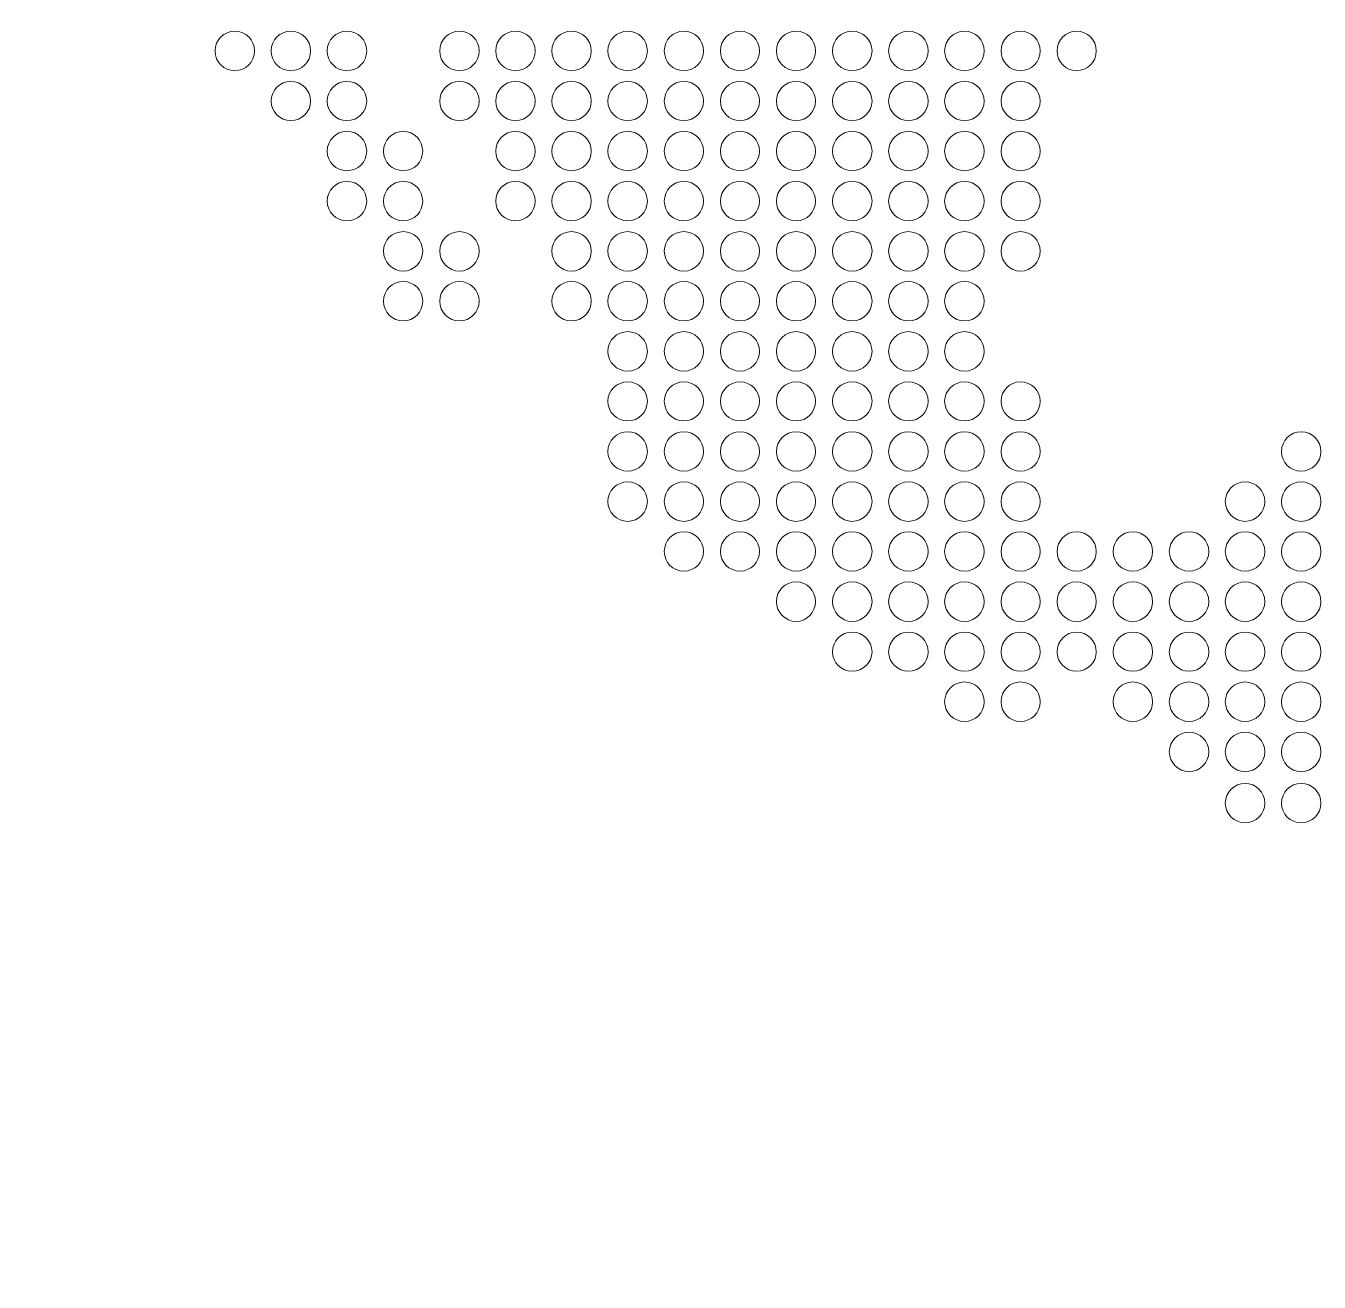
# Model space of a CAD drawing. Header units: inches. Extents: x 243 to 900, y -519 to -86.
# Drawn here: x 300.2 to 357.2, y -312.6 to -257.3 of the extents above; entities that cross this region are included whole.
import ezdxf

# ---------------------------------------------------------------- set-up
doc = ezdxf.new("R2010")
doc.units = ezdxf.units.IN
doc.header["$MEASUREMENT"] = 0
doc.layers.add('Layer 1', color=7, linetype='Continuous')

# ---------------------------------------------------------------- blocks, each defined once
blk = doc.blocks.new('block 3')
at = {"layer": 'Layer 1', "lineweight": 0}
blk.add_open_spline([(898.138, -484.267), (898.138, -494.991), (889.368, -503.763), (878.645, -503.763), (878.645, -503.763), (266.12, -503.763), (266.12, -503.763), (255.397, -503.763), (246.624, -494.991), (246.624, -484.267), (246.624, -484.267), (246.624, -108.507), (246.624, -108.507), (246.624, -97.783), (255.397, -89.011), (266.12, -89.011), (266.12, -89.011), (878.645, -89.011), (878.645, -89.011), (889.368, -89.011), (898.138, -97.783), (898.138, -108.507), (898.138, -108.507), (898.138, -484.267), (898.138, -484.267)], degree=3, knots=[0, 0, 0, 0, 1, 1, 1, 2, 2, 2, 3, 3, 3, 4, 4, 4, 5, 5, 5, 6, 6, 6, 7, 7, 7, 8, 8, 8, 8], dxfattribs=at)
blk = doc.blocks.new('block 2')
at = {"layer": 'Layer 1'}
blk.add_blockref('block 3', (0, 0), dxfattribs=at)
blk = doc.blocks.new('block 59')
at = {"layer": 'Layer 1', "lineweight": 0}
for points in [[(310.309, -258.357), (310.309, -258.844), (309.91, -259.226), (309.439, -259.226), (308.966, -259.226), (308.567, -258.844), (308.567, -258.357), (308.567, -257.869), (308.966, -257.488), (309.439, -257.488), (309.91, -257.488), (310.309, -257.869), (310.309, -258.357)], [(312.778, -258.357), (312.778, -258.844), (312.397, -259.226), (311.908, -259.226), (311.435, -259.226), (311.039, -258.844), (311.039, -258.357), (311.039, -257.869), (311.435, -257.488), (311.908, -257.488), (312.397, -257.488), (312.778, -257.869), (312.778, -258.357)], [(315.253, -258.357), (315.253, -258.844), (314.869, -259.226), (314.38, -259.226), (313.907, -259.226), (313.511, -258.844), (313.511, -258.357), (313.511, -257.869), (313.907, -257.488), (314.38, -257.488), (314.869, -257.488), (315.253, -257.869), (315.253, -258.357)], [(320.21, -258.357), (320.21, -258.844), (319.814, -259.226), (319.34, -259.226), (318.854, -259.226), (318.473, -258.844), (318.473, -258.357), (318.473, -257.869), (318.854, -257.488), (319.34, -257.488), (319.814, -257.488), (320.21, -257.869), (320.21, -258.357)], [(322.682, -258.357), (322.682, -258.844), (322.283, -259.226), (321.812, -259.226), (321.326, -259.226), (320.943, -258.844), (320.943, -258.357), (320.943, -257.869), (321.326, -257.488), (321.812, -257.488), (322.283, -257.488), (322.682, -257.869), (322.682, -258.357)], [(325.152, -258.357), (325.152, -258.844), (324.758, -259.226), (324.287, -259.226), (323.809, -259.226), (323.415, -258.844), (323.415, -258.357), (323.415, -257.869), (323.809, -257.488), (324.287, -257.488), (324.758, -257.488), (325.152, -257.869), (325.152, -258.357)], [(327.626, -258.357), (327.626, -258.844), (327.245, -259.226), (326.756, -259.226), (326.283, -259.226), (325.886, -258.844), (325.886, -258.357), (325.886, -257.869), (326.283, -257.488), (326.756, -257.488), (327.245, -257.488), (327.626, -257.869), (327.626, -258.357)], [(330.098, -258.357), (330.098, -258.844), (329.717, -259.226), (329.228, -259.226), (328.755, -259.226), (328.374, -258.844), (328.374, -258.357), (328.374, -257.869), (328.755, -257.488), (329.228, -257.488), (329.717, -257.488), (330.098, -257.869), (330.098, -258.357)], [(332.57, -258.357), (332.57, -258.844), (332.187, -259.226), (331.716, -259.226), (331.227, -259.226), (330.844, -258.844), (330.844, -258.357), (330.844, -257.869), (331.227, -257.488), (331.716, -257.488), (332.187, -257.488), (332.57, -257.869), (332.57, -258.357)], [(335.039, -258.357), (335.039, -258.844), (334.662, -259.226), (334.186, -259.226), (333.696, -259.226), (333.318, -258.844), (333.318, -258.357), (333.318, -257.869), (333.696, -257.488), (334.186, -257.488), (334.662, -257.488), (335.039, -257.869), (335.039, -258.357)], [(337.533, -258.357), (337.533, -258.844), (337.131, -259.226), (336.66, -259.226), (336.171, -259.226), (335.79, -258.844), (335.79, -258.357), (335.79, -257.869), (336.171, -257.488), (336.66, -257.488), (337.131, -257.488), (337.533, -257.869), (337.533, -258.357)], [(340.002, -258.357), (340.002, -258.844), (339.619, -259.226), (339.129, -259.226), (338.659, -259.226), (338.262, -258.844), (338.262, -258.357), (338.262, -257.869), (338.659, -257.488), (339.129, -257.488), (339.619, -257.488), (340.002, -257.869), (340.002, -258.357)], [(342.474, -258.357), (342.474, -258.844), (342.091, -259.226), (341.604, -259.226), (341.131, -259.226), (340.732, -258.844), (340.732, -258.357), (340.732, -257.869), (341.131, -257.488), (341.604, -257.488), (342.091, -257.488), (342.474, -257.869), (342.474, -258.357)], [(344.943, -258.357), (344.943, -258.844), (344.563, -259.226), (344.073, -259.226), (343.603, -259.226), (343.22, -258.844), (343.22, -258.357), (343.22, -257.869), (343.603, -257.488), (344.073, -257.488), (344.563, -257.488), (344.943, -257.869), (344.943, -258.357)], [(347.418, -258.357), (347.418, -258.844), (347.035, -259.226), (346.548, -259.226), (346.075, -259.226), (345.692, -258.844), (345.692, -258.357), (345.692, -257.869), (346.075, -257.488), (346.548, -257.488), (347.035, -257.488), (347.418, -257.869), (347.418, -258.357)]]:
    blk.add_open_spline(points, degree=3, knots=[0, 0, 0, 0, 1, 1, 1, 2, 2, 2, 3, 3, 3, 4, 4, 4, 4], dxfattribs=at)
blk = doc.blocks.new('block 60')
at = {"layer": 'Layer 1', "lineweight": 0}
for points in [[(312.778, -260.568), (312.778, -261.041), (312.397, -261.425), (311.908, -261.425), (311.435, -261.425), (311.039, -261.041), (311.039, -260.568), (311.039, -260.082), (311.435, -259.699), (311.908, -259.699), (312.397, -259.699), (312.778, -260.082), (312.778, -260.568)], [(315.253, -260.568), (315.253, -261.041), (314.869, -261.425), (314.38, -261.425), (313.907, -261.425), (313.511, -261.041), (313.511, -260.568), (313.511, -260.082), (313.907, -259.699), (314.38, -259.699), (314.869, -259.699), (315.253, -260.082), (315.253, -260.568)], [(320.21, -260.568), (320.21, -261.041), (319.814, -261.425), (319.34, -261.425), (318.854, -261.425), (318.473, -261.041), (318.473, -260.568), (318.473, -260.082), (318.854, -259.699), (319.34, -259.699), (319.814, -259.699), (320.21, -260.082), (320.21, -260.568)], [(322.682, -260.568), (322.682, -261.041), (322.283, -261.425), (321.812, -261.425), (321.326, -261.425), (320.943, -261.041), (320.943, -260.568), (320.943, -260.082), (321.326, -259.699), (321.812, -259.699), (322.283, -259.699), (322.682, -260.082), (322.682, -260.568)], [(325.152, -260.568), (325.152, -261.041), (324.758, -261.425), (324.287, -261.425), (323.809, -261.425), (323.415, -261.041), (323.415, -260.568), (323.415, -260.082), (323.809, -259.699), (324.287, -259.699), (324.758, -259.699), (325.152, -260.082), (325.152, -260.568)], [(327.626, -260.568), (327.626, -261.041), (327.245, -261.425), (326.756, -261.425), (326.283, -261.425), (325.886, -261.041), (325.886, -260.568), (325.886, -260.082), (326.283, -259.699), (326.756, -259.699), (327.245, -259.699), (327.626, -260.082), (327.626, -260.568)], [(330.098, -260.568), (330.098, -261.041), (329.717, -261.425), (329.228, -261.425), (328.755, -261.425), (328.374, -261.041), (328.374, -260.568), (328.374, -260.082), (328.755, -259.699), (329.228, -259.699), (329.717, -259.699), (330.098, -260.082), (330.098, -260.568)], [(332.57, -260.568), (332.57, -261.041), (332.187, -261.425), (331.716, -261.425), (331.227, -261.425), (330.844, -261.041), (330.844, -260.568), (330.844, -260.082), (331.227, -259.699), (331.716, -259.699), (332.187, -259.699), (332.57, -260.082), (332.57, -260.568)], [(335.039, -260.568), (335.039, -261.041), (334.662, -261.425), (334.186, -261.425), (333.696, -261.425), (333.318, -261.041), (333.318, -260.568), (333.318, -260.082), (333.696, -259.699), (334.186, -259.699), (334.662, -259.699), (335.039, -260.082), (335.039, -260.568)], [(337.533, -260.568), (337.533, -261.041), (337.131, -261.425), (336.66, -261.425), (336.171, -261.425), (335.79, -261.041), (335.79, -260.568), (335.79, -260.082), (336.171, -259.699), (336.66, -259.699), (337.131, -259.699), (337.533, -260.082), (337.533, -260.568)], [(340.002, -260.568), (340.002, -261.041), (339.619, -261.425), (339.129, -261.425), (338.659, -261.425), (338.262, -261.041), (338.262, -260.568), (338.262, -260.082), (338.659, -259.699), (339.129, -259.699), (339.619, -259.699), (340.002, -260.082), (340.002, -260.568)], [(342.474, -260.568), (342.474, -261.041), (342.091, -261.425), (341.604, -261.425), (341.131, -261.425), (340.732, -261.041), (340.732, -260.568), (340.732, -260.082), (341.131, -259.699), (341.604, -259.699), (342.091, -259.699), (342.474, -260.082), (342.474, -260.568)], [(344.943, -260.568), (344.943, -261.041), (344.563, -261.425), (344.073, -261.425), (343.603, -261.425), (343.22, -261.041), (343.22, -260.568), (343.22, -260.082), (343.603, -259.699), (344.073, -259.699), (344.563, -259.699), (344.943, -260.082), (344.943, -260.568)]]:
    blk.add_open_spline(points, degree=3, knots=[0, 0, 0, 0, 1, 1, 1, 2, 2, 2, 3, 3, 3, 4, 4, 4, 4], dxfattribs=at)
blk = doc.blocks.new('block 61')
at = {"layer": 'Layer 1', "lineweight": 0}
for points in [[(315.253, -262.768), (315.253, -263.255), (314.869, -263.637), (314.38, -263.637), (313.907, -263.637), (313.511, -263.255), (313.511, -262.768), (313.511, -262.294), (313.907, -261.898), (314.38, -261.898), (314.869, -261.898), (315.253, -262.294), (315.253, -262.768)], [(317.722, -262.768), (317.722, -263.255), (317.339, -263.637), (316.871, -263.637), (316.379, -263.637), (315.998, -263.255), (315.998, -262.768), (315.998, -262.294), (316.379, -261.898), (316.871, -261.898), (317.339, -261.898), (317.722, -262.294), (317.722, -262.768)], [(322.682, -262.768), (322.682, -263.255), (322.283, -263.637), (321.812, -263.637), (321.326, -263.637), (320.943, -263.255), (320.943, -262.768), (320.943, -262.294), (321.326, -261.898), (321.812, -261.898), (322.283, -261.898), (322.682, -262.294), (322.682, -262.768)], [(325.152, -262.768), (325.152, -263.255), (324.758, -263.637), (324.287, -263.637), (323.809, -263.637), (323.415, -263.255), (323.415, -262.768), (323.415, -262.294), (323.809, -261.898), (324.287, -261.898), (324.758, -261.898), (325.152, -262.294), (325.152, -262.768)], [(327.626, -262.768), (327.626, -263.255), (327.245, -263.637), (326.756, -263.637), (326.283, -263.637), (325.886, -263.255), (325.886, -262.768), (325.886, -262.294), (326.283, -261.898), (326.756, -261.898), (327.245, -261.898), (327.626, -262.294), (327.626, -262.768)], [(330.098, -262.768), (330.098, -263.255), (329.717, -263.637), (329.228, -263.637), (328.755, -263.637), (328.374, -263.255), (328.374, -262.768), (328.374, -262.294), (328.755, -261.898), (329.228, -261.898), (329.717, -261.898), (330.098, -262.294), (330.098, -262.768)], [(332.57, -262.768), (332.57, -263.255), (332.187, -263.637), (331.716, -263.637), (331.227, -263.637), (330.844, -263.255), (330.844, -262.768), (330.844, -262.294), (331.227, -261.898), (331.716, -261.898), (332.187, -261.898), (332.57, -262.294), (332.57, -262.768)], [(335.039, -262.768), (335.039, -263.255), (334.662, -263.637), (334.186, -263.637), (333.696, -263.637), (333.318, -263.255), (333.318, -262.768), (333.318, -262.294), (333.696, -261.898), (334.186, -261.898), (334.662, -261.898), (335.039, -262.294), (335.039, -262.768)], [(337.533, -262.768), (337.533, -263.255), (337.131, -263.637), (336.66, -263.637), (336.171, -263.637), (335.79, -263.255), (335.79, -262.768), (335.79, -262.294), (336.171, -261.898), (336.66, -261.898), (337.131, -261.898), (337.533, -262.294), (337.533, -262.768)], [(340.002, -262.768), (340.002, -263.255), (339.619, -263.637), (339.129, -263.637), (338.659, -263.637), (338.262, -263.255), (338.262, -262.768), (338.262, -262.294), (338.659, -261.898), (339.129, -261.898), (339.619, -261.898), (340.002, -262.294), (340.002, -262.768)], [(342.474, -262.768), (342.474, -263.255), (342.091, -263.637), (341.604, -263.637), (341.131, -263.637), (340.732, -263.255), (340.732, -262.768), (340.732, -262.294), (341.131, -261.898), (341.604, -261.898), (342.091, -261.898), (342.474, -262.294), (342.474, -262.768)], [(344.943, -262.768), (344.943, -263.255), (344.563, -263.637), (344.073, -263.637), (343.603, -263.637), (343.22, -263.255), (343.22, -262.768), (343.22, -262.294), (343.603, -261.898), (344.073, -261.898), (344.563, -261.898), (344.943, -262.294), (344.943, -262.768)]]:
    blk.add_open_spline(points, degree=3, knots=[0, 0, 0, 0, 1, 1, 1, 2, 2, 2, 3, 3, 3, 4, 4, 4, 4], dxfattribs=at)
blk = doc.blocks.new('block 62')
at = {"layer": 'Layer 1', "lineweight": 0}
for points in [[(315.253, -264.979), (315.253, -265.454), (314.869, -265.849), (314.38, -265.849), (313.907, -265.849), (313.511, -265.454), (313.511, -264.979), (313.511, -264.49), (313.907, -264.11), (314.38, -264.11), (314.869, -264.11), (315.253, -264.49), (315.253, -264.979)], [(317.722, -264.979), (317.722, -265.454), (317.339, -265.849), (316.871, -265.849), (316.379, -265.849), (315.998, -265.454), (315.998, -264.979), (315.998, -264.49), (316.379, -264.11), (316.871, -264.11), (317.339, -264.11), (317.722, -264.49), (317.722, -264.979)], [(322.682, -264.979), (322.682, -265.454), (322.283, -265.849), (321.812, -265.849), (321.326, -265.849), (320.943, -265.454), (320.943, -264.979), (320.943, -264.49), (321.326, -264.11), (321.812, -264.11), (322.283, -264.11), (322.682, -264.49), (322.682, -264.979)], [(325.152, -264.979), (325.152, -265.454), (324.758, -265.849), (324.287, -265.849), (323.809, -265.849), (323.415, -265.454), (323.415, -264.979), (323.415, -264.49), (323.809, -264.11), (324.287, -264.11), (324.758, -264.11), (325.152, -264.49), (325.152, -264.979)], [(327.626, -264.979), (327.626, -265.454), (327.245, -265.849), (326.756, -265.849), (326.283, -265.849), (325.886, -265.454), (325.886, -264.979), (325.886, -264.49), (326.283, -264.11), (326.756, -264.11), (327.245, -264.11), (327.626, -264.49), (327.626, -264.979)], [(330.098, -264.979), (330.098, -265.454), (329.717, -265.849), (329.228, -265.849), (328.755, -265.849), (328.374, -265.454), (328.374, -264.979), (328.374, -264.49), (328.755, -264.11), (329.228, -264.11), (329.717, -264.11), (330.098, -264.49), (330.098, -264.979)], [(332.57, -264.979), (332.57, -265.454), (332.187, -265.849), (331.716, -265.849), (331.227, -265.849), (330.844, -265.454), (330.844, -264.979), (330.844, -264.49), (331.227, -264.11), (331.716, -264.11), (332.187, -264.11), (332.57, -264.49), (332.57, -264.979)], [(335.039, -264.979), (335.039, -265.454), (334.662, -265.849), (334.186, -265.849), (333.696, -265.849), (333.318, -265.454), (333.318, -264.979), (333.318, -264.49), (333.696, -264.11), (334.186, -264.11), (334.662, -264.11), (335.039, -264.49), (335.039, -264.979)], [(337.533, -264.979), (337.533, -265.454), (337.131, -265.849), (336.66, -265.849), (336.171, -265.849), (335.79, -265.454), (335.79, -264.979), (335.79, -264.49), (336.171, -264.11), (336.66, -264.11), (337.131, -264.11), (337.533, -264.49), (337.533, -264.979)], [(340.002, -264.979), (340.002, -265.454), (339.619, -265.849), (339.129, -265.849), (338.659, -265.849), (338.262, -265.454), (338.262, -264.979), (338.262, -264.49), (338.659, -264.11), (339.129, -264.11), (339.619, -264.11), (340.002, -264.49), (340.002, -264.979)], [(342.474, -264.979), (342.474, -265.454), (342.091, -265.849), (341.604, -265.849), (341.131, -265.849), (340.732, -265.454), (340.732, -264.979), (340.732, -264.49), (341.131, -264.11), (341.604, -264.11), (342.091, -264.11), (342.474, -264.49), (342.474, -264.979)], [(344.943, -264.979), (344.943, -265.454), (344.563, -265.849), (344.073, -265.849), (343.603, -265.849), (343.22, -265.454), (343.22, -264.979), (343.22, -264.49), (343.603, -264.11), (344.073, -264.11), (344.563, -264.11), (344.943, -264.49), (344.943, -264.979)]]:
    blk.add_open_spline(points, degree=3, knots=[0, 0, 0, 0, 1, 1, 1, 2, 2, 2, 3, 3, 3, 4, 4, 4, 4], dxfattribs=at)
blk = doc.blocks.new('block 63')
at = {"layer": 'Layer 1', "lineweight": 0}
for points in [[(317.722, -267.175), (317.722, -267.664), (317.339, -268.061), (316.871, -268.061), (316.379, -268.061), (315.998, -267.664), (315.998, -267.175), (315.998, -266.703), (316.379, -266.322), (316.871, -266.322), (317.339, -266.322), (317.722, -266.703), (317.722, -267.175)], [(320.21, -267.175), (320.21, -267.664), (319.814, -268.061), (319.34, -268.061), (318.854, -268.061), (318.473, -267.664), (318.473, -267.175), (318.473, -266.703), (318.854, -266.322), (319.34, -266.322), (319.814, -266.322), (320.21, -266.703), (320.21, -267.175)], [(325.152, -267.175), (325.152, -267.664), (324.758, -268.061), (324.287, -268.061), (323.809, -268.061), (323.415, -267.664), (323.415, -267.175), (323.415, -266.703), (323.809, -266.322), (324.287, -266.322), (324.758, -266.322), (325.152, -266.703), (325.152, -267.175)], [(327.626, -267.175), (327.626, -267.664), (327.245, -268.061), (326.756, -268.061), (326.283, -268.061), (325.886, -267.664), (325.886, -267.175), (325.886, -266.703), (326.283, -266.322), (326.756, -266.322), (327.245, -266.322), (327.626, -266.703), (327.626, -267.175)], [(330.098, -267.175), (330.098, -267.664), (329.717, -268.061), (329.228, -268.061), (328.755, -268.061), (328.374, -267.664), (328.374, -267.175), (328.374, -266.703), (328.755, -266.322), (329.228, -266.322), (329.717, -266.322), (330.098, -266.703), (330.098, -267.175)], [(332.57, -267.175), (332.57, -267.664), (332.187, -268.061), (331.716, -268.061), (331.227, -268.061), (330.844, -267.664), (330.844, -267.175), (330.844, -266.703), (331.227, -266.322), (331.716, -266.322), (332.187, -266.322), (332.57, -266.703), (332.57, -267.175)], [(335.039, -267.175), (335.039, -267.664), (334.662, -268.061), (334.186, -268.061), (333.696, -268.061), (333.318, -267.664), (333.318, -267.175), (333.318, -266.703), (333.696, -266.322), (334.186, -266.322), (334.662, -266.322), (335.039, -266.703), (335.039, -267.175)], [(337.533, -267.175), (337.533, -267.664), (337.131, -268.061), (336.66, -268.061), (336.171, -268.061), (335.79, -267.664), (335.79, -267.175), (335.79, -266.703), (336.171, -266.322), (336.66, -266.322), (337.131, -266.322), (337.533, -266.703), (337.533, -267.175)], [(340.002, -267.175), (340.002, -267.664), (339.619, -268.061), (339.129, -268.061), (338.659, -268.061), (338.262, -267.664), (338.262, -267.175), (338.262, -266.703), (338.659, -266.322), (339.129, -266.322), (339.619, -266.322), (340.002, -266.703), (340.002, -267.175)], [(342.474, -267.175), (342.474, -267.664), (342.091, -268.061), (341.604, -268.061), (341.131, -268.061), (340.732, -267.664), (340.732, -267.175), (340.732, -266.703), (341.131, -266.322), (341.604, -266.322), (342.091, -266.322), (342.474, -266.703), (342.474, -267.175)], [(344.943, -267.175), (344.943, -267.664), (344.563, -268.061), (344.073, -268.061), (343.603, -268.061), (343.22, -267.664), (343.22, -267.175), (343.22, -266.703), (343.603, -266.322), (344.073, -266.322), (344.563, -266.322), (344.943, -266.703), (344.943, -267.175)]]:
    blk.add_open_spline(points, degree=3, knots=[0, 0, 0, 0, 1, 1, 1, 2, 2, 2, 3, 3, 3, 4, 4, 4, 4], dxfattribs=at)
blk = doc.blocks.new('block 64')
at = {"layer": 'Layer 1', "lineweight": 0}
for points in [[(317.722, -269.389), (317.722, -269.877), (317.339, -270.259), (316.871, -270.259), (316.379, -270.259), (315.998, -269.877), (315.998, -269.389), (315.998, -268.915), (316.379, -268.519), (316.871, -268.519), (317.339, -268.519), (317.722, -268.915), (317.722, -269.389)], [(320.21, -269.389), (320.21, -269.877), (319.814, -270.259), (319.34, -270.259), (318.854, -270.259), (318.473, -269.877), (318.473, -269.389), (318.473, -268.915), (318.854, -268.519), (319.34, -268.519), (319.814, -268.519), (320.21, -268.915), (320.21, -269.389)], [(325.152, -269.389), (325.152, -269.877), (324.758, -270.259), (324.287, -270.259), (323.809, -270.259), (323.415, -269.877), (323.415, -269.389), (323.415, -268.915), (323.809, -268.519), (324.287, -268.519), (324.758, -268.519), (325.152, -268.915), (325.152, -269.389)], [(327.626, -269.389), (327.626, -269.877), (327.245, -270.259), (326.756, -270.259), (326.283, -270.259), (325.886, -269.877), (325.886, -269.389), (325.886, -268.915), (326.283, -268.519), (326.756, -268.519), (327.245, -268.519), (327.626, -268.915), (327.626, -269.389)], [(330.098, -269.389), (330.098, -269.877), (329.717, -270.259), (329.228, -270.259), (328.755, -270.259), (328.374, -269.877), (328.374, -269.389), (328.374, -268.915), (328.755, -268.519), (329.228, -268.519), (329.717, -268.519), (330.098, -268.915), (330.098, -269.389)], [(332.57, -269.389), (332.57, -269.877), (332.187, -270.259), (331.716, -270.259), (331.227, -270.259), (330.844, -269.877), (330.844, -269.389), (330.844, -268.915), (331.227, -268.519), (331.716, -268.519), (332.187, -268.519), (332.57, -268.915), (332.57, -269.389)], [(335.039, -269.389), (335.039, -269.877), (334.662, -270.259), (334.186, -270.259), (333.696, -270.259), (333.318, -269.877), (333.318, -269.389), (333.318, -268.915), (333.696, -268.519), (334.186, -268.519), (334.662, -268.519), (335.039, -268.915), (335.039, -269.389)], [(337.533, -269.389), (337.533, -269.877), (337.131, -270.259), (336.66, -270.259), (336.171, -270.259), (335.79, -269.877), (335.79, -269.389), (335.79, -268.915), (336.171, -268.519), (336.66, -268.519), (337.131, -268.519), (337.533, -268.915), (337.533, -269.389)], [(340.002, -269.389), (340.002, -269.877), (339.619, -270.259), (339.129, -270.259), (338.659, -270.259), (338.262, -269.877), (338.262, -269.389), (338.262, -268.915), (338.659, -268.519), (339.129, -268.519), (339.619, -268.519), (340.002, -268.915), (340.002, -269.389)], [(342.474, -269.389), (342.474, -269.877), (342.091, -270.259), (341.604, -270.259), (341.131, -270.259), (340.732, -269.877), (340.732, -269.389), (340.732, -268.915), (341.131, -268.519), (341.604, -268.519), (342.091, -268.519), (342.474, -268.915), (342.474, -269.389)]]:
    blk.add_open_spline(points, degree=3, knots=[0, 0, 0, 0, 1, 1, 1, 2, 2, 2, 3, 3, 3, 4, 4, 4, 4], dxfattribs=at)
blk = doc.blocks.new('block 65')
at = {"layer": 'Layer 1', "lineweight": 0}
for points in [[(327.626, -271.601), (327.626, -272.075), (327.245, -272.472), (326.756, -272.472), (326.283, -272.472), (325.886, -272.075), (325.886, -271.601), (325.886, -271.113), (326.283, -270.732), (326.756, -270.732), (327.245, -270.732), (327.626, -271.113), (327.626, -271.601)], [(330.098, -271.601), (330.098, -272.075), (329.717, -272.472), (329.228, -272.472), (328.755, -272.472), (328.374, -272.075), (328.374, -271.601), (328.374, -271.113), (328.755, -270.732), (329.228, -270.732), (329.717, -270.732), (330.098, -271.113), (330.098, -271.601)], [(332.57, -271.601), (332.57, -272.075), (332.187, -272.472), (331.716, -272.472), (331.227, -272.472), (330.844, -272.075), (330.844, -271.601), (330.844, -271.113), (331.227, -270.732), (331.716, -270.732), (332.187, -270.732), (332.57, -271.113), (332.57, -271.601)], [(335.039, -271.601), (335.039, -272.075), (334.662, -272.472), (334.186, -272.472), (333.696, -272.472), (333.318, -272.075), (333.318, -271.601), (333.318, -271.113), (333.696, -270.732), (334.186, -270.732), (334.662, -270.732), (335.039, -271.113), (335.039, -271.601)], [(337.533, -271.601), (337.533, -272.075), (337.131, -272.472), (336.66, -272.472), (336.171, -272.472), (335.79, -272.075), (335.79, -271.601), (335.79, -271.113), (336.171, -270.732), (336.66, -270.732), (337.131, -270.732), (337.533, -271.113), (337.533, -271.601)], [(340.002, -271.601), (340.002, -272.075), (339.619, -272.472), (339.129, -272.472), (338.659, -272.472), (338.262, -272.075), (338.262, -271.601), (338.262, -271.113), (338.659, -270.732), (339.129, -270.732), (339.619, -270.732), (340.002, -271.113), (340.002, -271.601)], [(342.474, -271.601), (342.474, -272.075), (342.091, -272.472), (341.604, -272.472), (341.131, -272.472), (340.732, -272.075), (340.732, -271.601), (340.732, -271.113), (341.131, -270.732), (341.604, -270.732), (342.091, -270.732), (342.474, -271.113), (342.474, -271.601)]]:
    blk.add_open_spline(points, degree=3, knots=[0, 0, 0, 0, 1, 1, 1, 2, 2, 2, 3, 3, 3, 4, 4, 4, 4], dxfattribs=at)
blk = doc.blocks.new('block 66')
at = {"layer": 'Layer 1', "lineweight": 0}
for points in [[(327.626, -273.798), (327.626, -274.287), (327.245, -274.668), (326.756, -274.668), (326.283, -274.668), (325.886, -274.287), (325.886, -273.798), (325.886, -273.325), (326.283, -272.944), (326.756, -272.944), (327.245, -272.944), (327.626, -273.325), (327.626, -273.798)], [(330.098, -273.798), (330.098, -274.287), (329.717, -274.668), (329.228, -274.668), (328.755, -274.668), (328.374, -274.287), (328.374, -273.798), (328.374, -273.325), (328.755, -272.944), (329.228, -272.944), (329.717, -272.944), (330.098, -273.325), (330.098, -273.798)], [(332.57, -273.798), (332.57, -274.287), (332.187, -274.668), (331.716, -274.668), (331.227, -274.668), (330.844, -274.287), (330.844, -273.798), (330.844, -273.325), (331.227, -272.944), (331.716, -272.944), (332.187, -272.944), (332.57, -273.325), (332.57, -273.798)], [(335.039, -273.798), (335.039, -274.287), (334.662, -274.668), (334.186, -274.668), (333.696, -274.668), (333.318, -274.287), (333.318, -273.798), (333.318, -273.325), (333.696, -272.944), (334.186, -272.944), (334.662, -272.944), (335.039, -273.325), (335.039, -273.798)], [(337.533, -273.798), (337.533, -274.287), (337.131, -274.668), (336.66, -274.668), (336.171, -274.668), (335.79, -274.287), (335.79, -273.798), (335.79, -273.325), (336.171, -272.944), (336.66, -272.944), (337.131, -272.944), (337.533, -273.325), (337.533, -273.798)], [(340.002, -273.798), (340.002, -274.287), (339.619, -274.668), (339.129, -274.668), (338.659, -274.668), (338.262, -274.287), (338.262, -273.798), (338.262, -273.325), (338.659, -272.944), (339.129, -272.944), (339.619, -272.944), (340.002, -273.325), (340.002, -273.798)], [(342.474, -273.798), (342.474, -274.287), (342.091, -274.668), (341.604, -274.668), (341.131, -274.668), (340.732, -274.287), (340.732, -273.798), (340.732, -273.325), (341.131, -272.944), (341.604, -272.944), (342.091, -272.944), (342.474, -273.325), (342.474, -273.798)], [(344.943, -273.798), (344.943, -274.287), (344.563, -274.668), (344.073, -274.668), (343.603, -274.668), (343.22, -274.287), (343.22, -273.798), (343.22, -273.325), (343.603, -272.944), (344.073, -272.944), (344.563, -272.944), (344.943, -273.325), (344.943, -273.798)]]:
    blk.add_open_spline(points, degree=3, knots=[0, 0, 0, 0, 1, 1, 1, 2, 2, 2, 3, 3, 3, 4, 4, 4, 4], dxfattribs=at)
blk = doc.blocks.new('block 67')
at = {"layer": 'Layer 1', "lineweight": 0}
for points in [[(327.626, -276.013), (327.626, -276.498), (327.245, -276.882), (326.756, -276.882), (326.283, -276.882), (325.886, -276.498), (325.886, -276.013), (325.886, -275.539), (326.283, -275.142), (326.756, -275.142), (327.245, -275.142), (327.626, -275.539), (327.626, -276.013)], [(330.098, -276.013), (330.098, -276.498), (329.717, -276.882), (329.228, -276.882), (328.755, -276.882), (328.374, -276.498), (328.374, -276.013), (328.374, -275.539), (328.755, -275.142), (329.228, -275.142), (329.717, -275.142), (330.098, -275.539), (330.098, -276.013)], [(332.57, -276.013), (332.57, -276.498), (332.187, -276.882), (331.716, -276.882), (331.227, -276.882), (330.844, -276.498), (330.844, -276.013), (330.844, -275.539), (331.227, -275.142), (331.716, -275.142), (332.187, -275.142), (332.57, -275.539), (332.57, -276.013)], [(335.039, -276.013), (335.039, -276.498), (334.662, -276.882), (334.186, -276.882), (333.696, -276.882), (333.318, -276.498), (333.318, -276.013), (333.318, -275.539), (333.696, -275.142), (334.186, -275.142), (334.662, -275.142), (335.039, -275.539), (335.039, -276.013)], [(337.533, -276.013), (337.533, -276.498), (337.131, -276.882), (336.66, -276.882), (336.171, -276.882), (335.79, -276.498), (335.79, -276.013), (335.79, -275.539), (336.171, -275.142), (336.66, -275.142), (337.131, -275.142), (337.533, -275.539), (337.533, -276.013)], [(340.002, -276.013), (340.002, -276.498), (339.619, -276.882), (339.129, -276.882), (338.659, -276.882), (338.262, -276.498), (338.262, -276.013), (338.262, -275.539), (338.659, -275.142), (339.129, -275.142), (339.619, -275.142), (340.002, -275.539), (340.002, -276.013)], [(342.474, -276.013), (342.474, -276.498), (342.091, -276.882), (341.604, -276.882), (341.131, -276.882), (340.732, -276.498), (340.732, -276.013), (340.732, -275.539), (341.131, -275.142), (341.604, -275.142), (342.091, -275.142), (342.474, -275.539), (342.474, -276.013)], [(344.943, -276.013), (344.943, -276.498), (344.563, -276.882), (344.073, -276.882), (343.603, -276.882), (343.22, -276.498), (343.22, -276.013), (343.22, -275.539), (343.603, -275.142), (344.073, -275.142), (344.563, -275.142), (344.943, -275.539), (344.943, -276.013)], [(357.322, -276.013), (357.322, -276.498), (356.923, -276.882), (356.449, -276.882), (355.979, -276.882), (355.58, -276.498), (355.58, -276.013), (355.58, -275.539), (355.979, -275.142), (356.449, -275.142), (356.923, -275.142), (357.322, -275.539), (357.322, -276.013)]]:
    blk.add_open_spline(points, degree=3, knots=[0, 0, 0, 0, 1, 1, 1, 2, 2, 2, 3, 3, 3, 4, 4, 4, 4], dxfattribs=at)
blk = doc.blocks.new('block 68')
at = {"layer": 'Layer 1', "lineweight": 0}
for points in [[(327.626, -278.224), (327.626, -278.698), (327.245, -279.095), (326.756, -279.095), (326.283, -279.095), (325.886, -278.698), (325.886, -278.224), (325.886, -277.736), (326.283, -277.355), (326.756, -277.355), (327.245, -277.355), (327.626, -277.736), (327.626, -278.224)], [(330.098, -278.224), (330.098, -278.698), (329.717, -279.095), (329.228, -279.095), (328.755, -279.095), (328.374, -278.698), (328.374, -278.224), (328.374, -277.736), (328.755, -277.355), (329.228, -277.355), (329.717, -277.355), (330.098, -277.736), (330.098, -278.224)], [(332.57, -278.224), (332.57, -278.698), (332.187, -279.095), (331.716, -279.095), (331.227, -279.095), (330.844, -278.698), (330.844, -278.224), (330.844, -277.736), (331.227, -277.355), (331.716, -277.355), (332.187, -277.355), (332.57, -277.736), (332.57, -278.224)], [(335.039, -278.224), (335.039, -278.698), (334.662, -279.095), (334.186, -279.095), (333.696, -279.095), (333.318, -278.698), (333.318, -278.224), (333.318, -277.736), (333.696, -277.355), (334.186, -277.355), (334.662, -277.355), (335.039, -277.736), (335.039, -278.224)], [(337.533, -278.224), (337.533, -278.698), (337.131, -279.095), (336.66, -279.095), (336.171, -279.095), (335.79, -278.698), (335.79, -278.224), (335.79, -277.736), (336.171, -277.355), (336.66, -277.355), (337.131, -277.355), (337.533, -277.736), (337.533, -278.224)], [(340.002, -278.224), (340.002, -278.698), (339.619, -279.095), (339.129, -279.095), (338.659, -279.095), (338.262, -278.698), (338.262, -278.224), (338.262, -277.736), (338.659, -277.355), (339.129, -277.355), (339.619, -277.355), (340.002, -277.736), (340.002, -278.224)], [(342.474, -278.224), (342.474, -278.698), (342.091, -279.095), (341.604, -279.095), (341.131, -279.095), (340.732, -278.698), (340.732, -278.224), (340.732, -277.736), (341.131, -277.355), (341.604, -277.355), (342.091, -277.355), (342.474, -277.736), (342.474, -278.224)], [(344.943, -278.224), (344.943, -278.698), (344.563, -279.095), (344.073, -279.095), (343.603, -279.095), (343.22, -278.698), (343.22, -278.224), (343.22, -277.736), (343.603, -277.355), (344.073, -277.355), (344.563, -277.355), (344.943, -277.736), (344.943, -278.224)], [(354.847, -278.224), (354.847, -278.698), (354.451, -279.095), (353.977, -279.095), (353.507, -279.095), (353.107, -278.698), (353.107, -278.224), (353.107, -277.736), (353.507, -277.355), (353.977, -277.355), (354.451, -277.355), (354.847, -277.736), (354.847, -278.224)], [(357.322, -278.224), (357.322, -278.698), (356.923, -279.095), (356.449, -279.095), (355.979, -279.095), (355.58, -278.698), (355.58, -278.224), (355.58, -277.736), (355.979, -277.355), (356.449, -277.355), (356.923, -277.355), (357.322, -277.736), (357.322, -278.224)]]:
    blk.add_open_spline(points, degree=3, knots=[0, 0, 0, 0, 1, 1, 1, 2, 2, 2, 3, 3, 3, 4, 4, 4, 4], dxfattribs=at)
blk = doc.blocks.new('block 69')
at = {"layer": 'Layer 1', "lineweight": 0}
for points in [[(330.098, -280.421), (330.098, -280.91), (329.717, -281.29), (329.228, -281.29), (328.755, -281.29), (328.374, -280.91), (328.374, -280.421), (328.374, -279.948), (328.755, -279.552), (329.228, -279.552), (329.717, -279.552), (330.098, -279.948), (330.098, -280.421)], [(332.57, -280.421), (332.57, -280.91), (332.187, -281.29), (331.716, -281.29), (331.227, -281.29), (330.844, -280.91), (330.844, -280.421), (330.844, -279.948), (331.227, -279.552), (331.716, -279.552), (332.187, -279.552), (332.57, -279.948), (332.57, -280.421)], [(335.039, -280.421), (335.039, -280.91), (334.662, -281.29), (334.186, -281.29), (333.696, -281.29), (333.318, -280.91), (333.318, -280.421), (333.318, -279.948), (333.696, -279.552), (334.186, -279.552), (334.662, -279.552), (335.039, -279.948), (335.039, -280.421)], [(337.533, -280.421), (337.533, -280.91), (337.131, -281.29), (336.66, -281.29), (336.171, -281.29), (335.79, -280.91), (335.79, -280.421), (335.79, -279.948), (336.171, -279.552), (336.66, -279.552), (337.131, -279.552), (337.533, -279.948), (337.533, -280.421)], [(340.002, -280.421), (340.002, -280.91), (339.619, -281.29), (339.129, -281.29), (338.659, -281.29), (338.262, -280.91), (338.262, -280.421), (338.262, -279.948), (338.659, -279.552), (339.129, -279.552), (339.619, -279.552), (340.002, -279.948), (340.002, -280.421)], [(342.474, -280.421), (342.474, -280.91), (342.091, -281.29), (341.604, -281.29), (341.131, -281.29), (340.732, -280.91), (340.732, -280.421), (340.732, -279.948), (341.131, -279.552), (341.604, -279.552), (342.091, -279.552), (342.474, -279.948), (342.474, -280.421)], [(344.943, -280.421), (344.943, -280.91), (344.563, -281.29), (344.073, -281.29), (343.603, -281.29), (343.22, -280.91), (343.22, -280.421), (343.22, -279.948), (343.603, -279.552), (344.073, -279.552), (344.563, -279.552), (344.943, -279.948), (344.943, -280.421)], [(347.418, -280.421), (347.418, -280.91), (347.035, -281.29), (346.548, -281.29), (346.075, -281.29), (345.692, -280.91), (345.692, -280.421), (345.692, -279.948), (346.075, -279.552), (346.548, -279.552), (347.035, -279.552), (347.418, -279.948), (347.418, -280.421)], [(349.903, -280.421), (349.903, -280.91), (349.507, -281.29), (349.034, -281.29), (348.544, -281.29), (348.164, -280.91), (348.164, -280.421), (348.164, -279.948), (348.544, -279.552), (349.034, -279.552), (349.507, -279.552), (349.903, -279.948), (349.903, -280.421)], [(352.378, -280.421), (352.378, -280.91), (351.981, -281.29), (351.508, -281.29), (351.035, -281.29), (350.635, -280.91), (350.635, -280.421), (350.635, -279.948), (351.035, -279.552), (351.508, -279.552), (351.981, -279.552), (352.378, -279.948), (352.378, -280.421)], [(354.847, -280.421), (354.847, -280.91), (354.451, -281.29), (353.977, -281.29), (353.507, -281.29), (353.107, -280.91), (353.107, -280.421), (353.107, -279.948), (353.507, -279.552), (353.977, -279.552), (354.451, -279.552), (354.847, -279.948), (354.847, -280.421)], [(357.322, -280.421), (357.322, -280.91), (356.923, -281.29), (356.449, -281.29), (355.979, -281.29), (355.58, -280.91), (355.58, -280.421), (355.58, -279.948), (355.979, -279.552), (356.449, -279.552), (356.923, -279.552), (357.322, -279.948), (357.322, -280.421)]]:
    blk.add_open_spline(points, degree=3, knots=[0, 0, 0, 0, 1, 1, 1, 2, 2, 2, 3, 3, 3, 4, 4, 4, 4], dxfattribs=at)
blk = doc.blocks.new('block 70')
at = {"layer": 'Layer 1', "lineweight": 0}
for points in [[(335.039, -282.635), (335.039, -283.107), (334.662, -283.505), (334.186, -283.505), (333.696, -283.505), (333.318, -283.107), (333.318, -282.635), (333.318, -282.146), (333.696, -281.765), (334.186, -281.765), (334.662, -281.765), (335.039, -282.146), (335.039, -282.635)], [(337.533, -282.635), (337.533, -283.107), (337.131, -283.505), (336.66, -283.505), (336.171, -283.505), (335.79, -283.107), (335.79, -282.635), (335.79, -282.146), (336.171, -281.765), (336.66, -281.765), (337.131, -281.765), (337.533, -282.146), (337.533, -282.635)], [(340.002, -282.635), (340.002, -283.107), (339.619, -283.505), (339.129, -283.505), (338.659, -283.505), (338.262, -283.107), (338.262, -282.635), (338.262, -282.146), (338.659, -281.765), (339.129, -281.765), (339.619, -281.765), (340.002, -282.146), (340.002, -282.635)], [(342.474, -282.635), (342.474, -283.107), (342.091, -283.505), (341.604, -283.505), (341.131, -283.505), (340.732, -283.107), (340.732, -282.635), (340.732, -282.146), (341.131, -281.765), (341.604, -281.765), (342.091, -281.765), (342.474, -282.146), (342.474, -282.635)], [(344.943, -282.635), (344.943, -283.107), (344.563, -283.505), (344.073, -283.505), (343.603, -283.505), (343.22, -283.107), (343.22, -282.635), (343.22, -282.146), (343.603, -281.765), (344.073, -281.765), (344.563, -281.765), (344.943, -282.146), (344.943, -282.635)], [(347.418, -282.635), (347.418, -283.107), (347.035, -283.505), (346.548, -283.505), (346.075, -283.505), (345.692, -283.107), (345.692, -282.635), (345.692, -282.146), (346.075, -281.765), (346.548, -281.765), (347.035, -281.765), (347.418, -282.146), (347.418, -282.635)], [(349.903, -282.635), (349.903, -283.107), (349.507, -283.505), (349.034, -283.505), (348.544, -283.505), (348.164, -283.107), (348.164, -282.635), (348.164, -282.146), (348.544, -281.765), (349.034, -281.765), (349.507, -281.765), (349.903, -282.146), (349.903, -282.635)], [(352.378, -282.635), (352.378, -283.107), (351.981, -283.505), (351.508, -283.505), (351.035, -283.505), (350.635, -283.107), (350.635, -282.635), (350.635, -282.146), (351.035, -281.765), (351.508, -281.765), (351.981, -281.765), (352.378, -282.146), (352.378, -282.635)], [(354.847, -282.635), (354.847, -283.107), (354.451, -283.505), (353.977, -283.505), (353.507, -283.505), (353.107, -283.107), (353.107, -282.635), (353.107, -282.146), (353.507, -281.765), (353.977, -281.765), (354.451, -281.765), (354.847, -282.146), (354.847, -282.635)], [(357.322, -282.635), (357.322, -283.107), (356.923, -283.505), (356.449, -283.505), (355.979, -283.505), (355.58, -283.107), (355.58, -282.635), (355.58, -282.146), (355.979, -281.765), (356.449, -281.765), (356.923, -281.765), (357.322, -282.146), (357.322, -282.635)]]:
    blk.add_open_spline(points, degree=3, knots=[0, 0, 0, 0, 1, 1, 1, 2, 2, 2, 3, 3, 3, 4, 4, 4, 4], dxfattribs=at)
blk = doc.blocks.new('block 71')
at = {"layer": 'Layer 1', "lineweight": 0}
for points in [[(337.533, -284.846), (337.533, -285.32), (337.131, -285.702), (336.66, -285.702), (336.171, -285.702), (335.79, -285.32), (335.79, -284.846), (335.79, -284.359), (336.171, -283.977), (336.66, -283.977), (337.131, -283.977), (337.533, -284.359), (337.533, -284.846)], [(340.002, -284.846), (340.002, -285.32), (339.619, -285.702), (339.129, -285.702), (338.659, -285.702), (338.262, -285.32), (338.262, -284.846), (338.262, -284.359), (338.659, -283.977), (339.129, -283.977), (339.619, -283.977), (340.002, -284.359), (340.002, -284.846)], [(342.474, -284.846), (342.474, -285.32), (342.091, -285.702), (341.604, -285.702), (341.131, -285.702), (340.732, -285.32), (340.732, -284.846), (340.732, -284.359), (341.131, -283.977), (341.604, -283.977), (342.091, -283.977), (342.474, -284.359), (342.474, -284.846)], [(344.943, -284.846), (344.943, -285.32), (344.563, -285.702), (344.073, -285.702), (343.603, -285.702), (343.22, -285.32), (343.22, -284.846), (343.22, -284.359), (343.603, -283.977), (344.073, -283.977), (344.563, -283.977), (344.943, -284.359), (344.943, -284.846)], [(347.418, -284.846), (347.418, -285.32), (347.035, -285.702), (346.548, -285.702), (346.075, -285.702), (345.692, -285.32), (345.692, -284.846), (345.692, -284.359), (346.075, -283.977), (346.548, -283.977), (347.035, -283.977), (347.418, -284.359), (347.418, -284.846)], [(349.903, -284.846), (349.903, -285.32), (349.507, -285.702), (349.034, -285.702), (348.544, -285.702), (348.164, -285.32), (348.164, -284.846), (348.164, -284.359), (348.544, -283.977), (349.034, -283.977), (349.507, -283.977), (349.903, -284.359), (349.903, -284.846)], [(352.378, -284.846), (352.378, -285.32), (351.981, -285.702), (351.508, -285.702), (351.035, -285.702), (350.635, -285.32), (350.635, -284.846), (350.635, -284.359), (351.035, -283.977), (351.508, -283.977), (351.981, -283.977), (352.378, -284.359), (352.378, -284.846)], [(354.847, -284.846), (354.847, -285.32), (354.451, -285.702), (353.977, -285.702), (353.507, -285.702), (353.107, -285.32), (353.107, -284.846), (353.107, -284.359), (353.507, -283.977), (353.977, -283.977), (354.451, -283.977), (354.847, -284.359), (354.847, -284.846)], [(357.322, -284.846), (357.322, -285.32), (356.923, -285.702), (356.449, -285.702), (355.979, -285.702), (355.58, -285.32), (355.58, -284.846), (355.58, -284.359), (355.979, -283.977), (356.449, -283.977), (356.923, -283.977), (357.322, -284.359), (357.322, -284.846)]]:
    blk.add_open_spline(points, degree=3, knots=[0, 0, 0, 0, 1, 1, 1, 2, 2, 2, 3, 3, 3, 4, 4, 4, 4], dxfattribs=at)
blk = doc.blocks.new('block 72')
at = {"layer": 'Layer 1', "lineweight": 0}
for points in [[(342.474, -287.045), (342.474, -287.533), (342.091, -287.913), (341.604, -287.913), (341.131, -287.913), (340.732, -287.533), (340.732, -287.045), (340.732, -286.556), (341.131, -286.174), (341.604, -286.174), (342.091, -286.174), (342.474, -286.556), (342.474, -287.045)], [(344.943, -287.045), (344.943, -287.533), (344.563, -287.913), (344.073, -287.913), (343.603, -287.913), (343.22, -287.533), (343.22, -287.045), (343.22, -286.556), (343.603, -286.174), (344.073, -286.174), (344.563, -286.174), (344.943, -286.556), (344.943, -287.045)], [(349.903, -287.045), (349.903, -287.533), (349.507, -287.913), (349.034, -287.913), (348.544, -287.913), (348.164, -287.533), (348.164, -287.045), (348.164, -286.556), (348.544, -286.174), (349.034, -286.174), (349.507, -286.174), (349.903, -286.556), (349.903, -287.045)], [(352.378, -287.045), (352.378, -287.533), (351.981, -287.913), (351.508, -287.913), (351.035, -287.913), (350.635, -287.533), (350.635, -287.045), (350.635, -286.556), (351.035, -286.174), (351.508, -286.174), (351.981, -286.174), (352.378, -286.556), (352.378, -287.045)], [(354.847, -287.045), (354.847, -287.533), (354.451, -287.913), (353.977, -287.913), (353.507, -287.913), (353.107, -287.533), (353.107, -287.045), (353.107, -286.556), (353.507, -286.174), (353.977, -286.174), (354.451, -286.174), (354.847, -286.556), (354.847, -287.045)], [(357.322, -287.045), (357.322, -287.533), (356.923, -287.913), (356.449, -287.913), (355.979, -287.913), (355.58, -287.533), (355.58, -287.045), (355.58, -286.556), (355.979, -286.174), (356.449, -286.174), (356.923, -286.174), (357.322, -286.556), (357.322, -287.045)]]:
    blk.add_open_spline(points, degree=3, knots=[0, 0, 0, 0, 1, 1, 1, 2, 2, 2, 3, 3, 3, 4, 4, 4, 4], dxfattribs=at)
blk = doc.blocks.new('block 73')
at = {"layer": 'Layer 1', "lineweight": 0}
for points in [[(352.378, -289.256), (352.378, -289.728), (351.981, -290.128), (351.508, -290.128), (351.035, -290.128), (350.635, -289.728), (350.635, -289.256), (350.635, -288.769), (351.035, -288.387), (351.508, -288.387), (351.981, -288.387), (352.378, -288.769), (352.378, -289.256)], [(354.847, -289.256), (354.847, -289.728), (354.451, -290.128), (353.977, -290.128), (353.507, -290.128), (353.107, -289.728), (353.107, -289.256), (353.107, -288.769), (353.507, -288.387), (353.977, -288.387), (354.451, -288.387), (354.847, -288.769), (354.847, -289.256)], [(357.322, -289.256), (357.322, -289.728), (356.923, -290.128), (356.449, -290.128), (355.979, -290.128), (355.58, -289.728), (355.58, -289.256), (355.58, -288.769), (355.979, -288.387), (356.449, -288.387), (356.923, -288.387), (357.322, -288.769), (357.322, -289.256)]]:
    blk.add_open_spline(points, degree=3, knots=[0, 0, 0, 0, 1, 1, 1, 2, 2, 2, 3, 3, 3, 4, 4, 4, 4], dxfattribs=at)
blk = doc.blocks.new('block 5')
at = {"layer": 'Layer 1'}
for name in ['block 59', 'block 60', 'block 61', 'block 62', 'block 63', 'block 64', 'block 65', 'block 66', 'block 67', 'block 68', 'block 69', 'block 70', 'block 71', 'block 72', 'block 73']:
    blk.add_blockref(name, (0, 0), dxfattribs=at)
blk = doc.blocks.new('block 75')
at = {"layer": 'Layer 1', "lineweight": 0}
for points in [[(354.847, -291.516), (354.847, -291.988), (354.451, -292.385), (353.977, -292.385), (353.507, -292.385), (353.107, -291.988), (353.107, -291.516), (353.107, -291.026), (353.507, -290.646), (353.977, -290.646), (354.451, -290.646), (354.847, -291.026), (354.847, -291.516)], [(357.322, -291.516), (357.322, -291.988), (356.923, -292.385), (356.449, -292.385), (355.979, -292.385), (355.58, -291.988), (355.58, -291.516), (355.58, -291.026), (355.979, -290.646), (356.449, -290.646), (356.923, -290.646), (357.322, -291.026), (357.322, -291.516)]]:
    blk.add_open_spline(points, degree=3, knots=[0, 0, 0, 0, 1, 1, 1, 2, 2, 2, 3, 3, 3, 4, 4, 4, 4], dxfattribs=at)
blk = doc.blocks.new('block 74')
at = {"layer": 'Layer 1'}
blk.add_blockref('block 75', (0, 0), dxfattribs=at)
blk = doc.blocks.new('block 4')
at = {"layer": 'Layer 1'}
for name in ['block 5', 'block 74']:
    blk.add_blockref(name, (0, 0), dxfattribs=at)

msp = doc.modelspace()

# ---------------------------------------------------------------- linework, layer by layer
at = {"layer": 'Layer 1', "lineweight": 0}
msp.add_open_spline([(771.889, -89.011), (771.889, -89.011), (266.12, -89.011), (266.12, -89.011), (255.397, -89.011), (246.624, -97.783), (246.624, -108.507), (246.624, -108.507), (246.624, -499.044), (246.624, -499.044), (246.624, -509.767), (255.397, -518.54), (266.12, -518.54), (266.12, -518.54), (371.556, -518.54), (371.556, -518.54), (400.967, -304.591), (562.913, -132.915), (771.889, -89.011)], degree=3, knots=[0, 0, 0, 0, 1, 1, 1, 2, 2, 2, 3, 3, 3, 4, 4, 4, 5, 5, 5, 6, 6, 6, 6], dxfattribs=at)

# ---------------------------------------------------------------- block references
at = {"layer": 'Layer 1'}
for name in ['block 2', 'block 4']:
    msp.add_blockref(name, (0, 0), dxfattribs=at)

doc.saveas('drawing.dxf')
